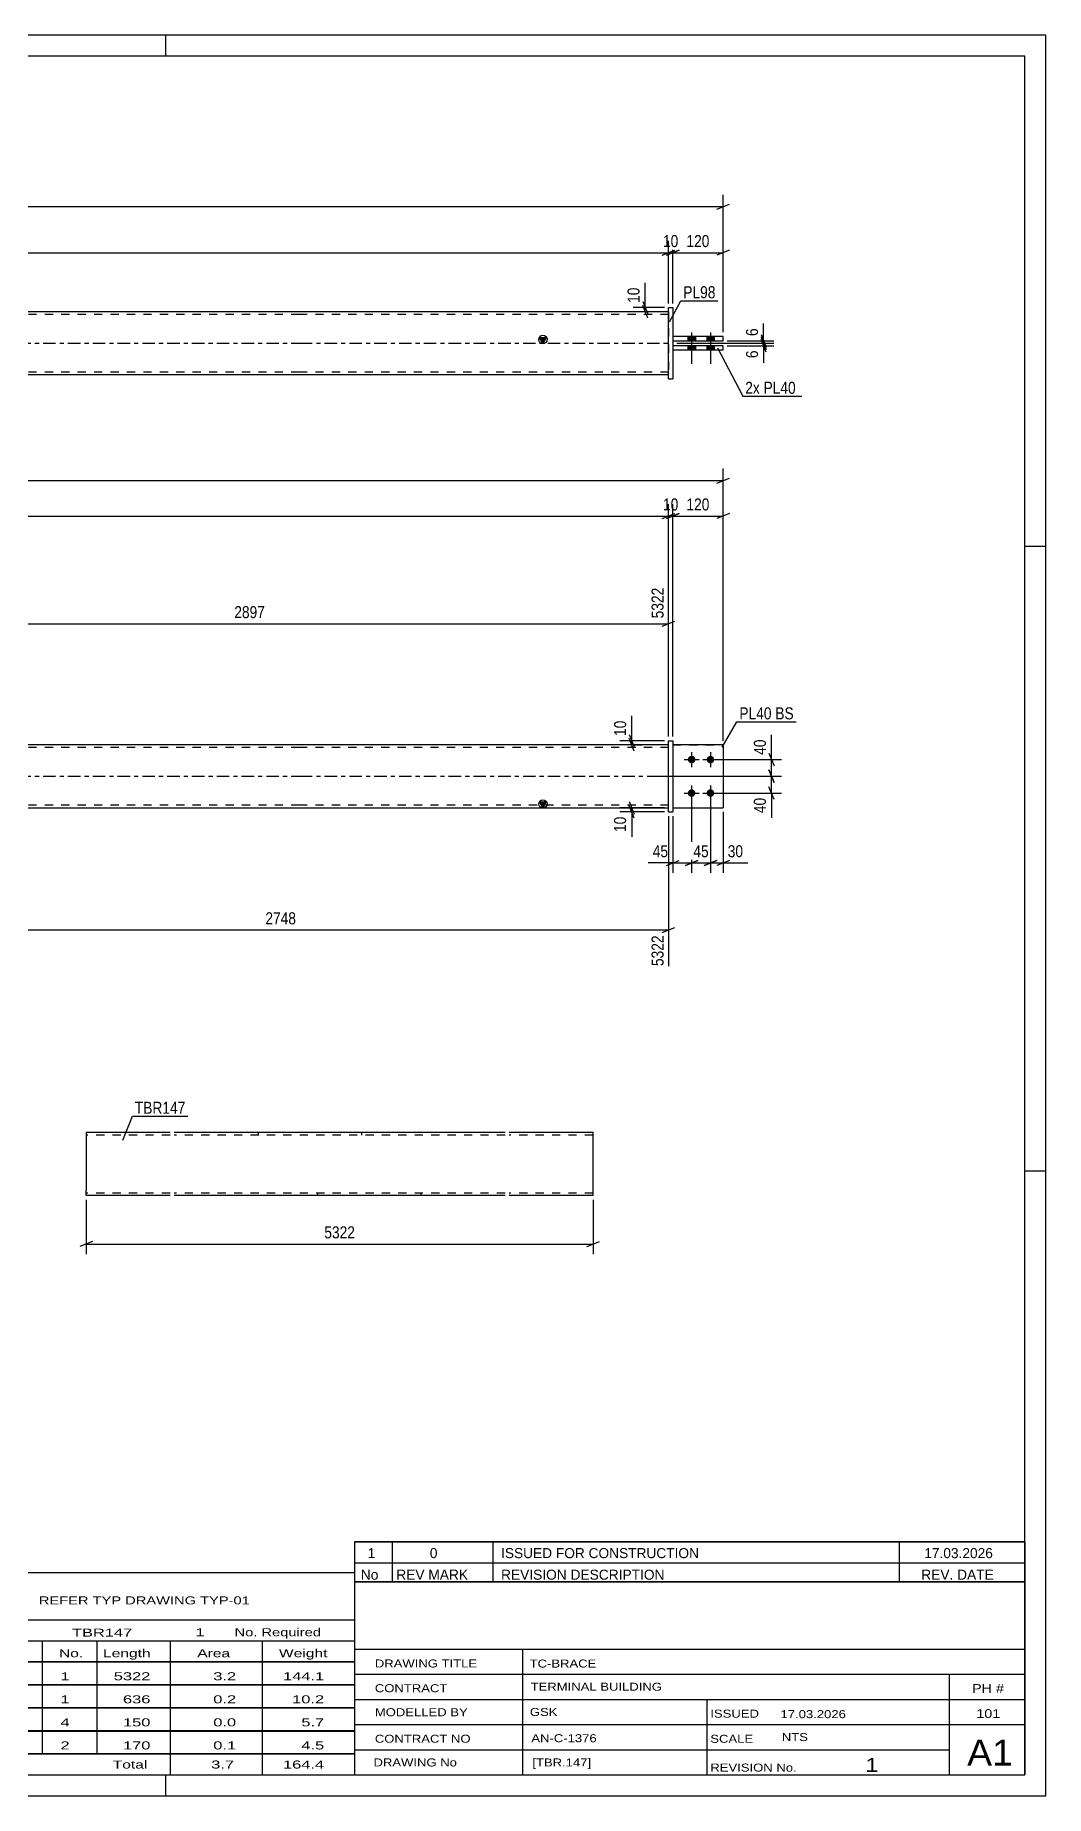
# Model space of a CAD drawing. Header units: millimetres. Extents: x 0 to 594, y 0 to 420.
# Drawn here: x 352.8 to 594, y 0 to 420 of the extents above; entities that cross this region are included whole.
import ezdxf

# ---------------------------------------------------------------- set-up
doc = ezdxf.new("R2010")
doc.units = ezdxf.units.MM
doc.linetypes.add('DXK_LINE_DOT2', pattern=[3.9198, 1.9599, -1.9599])
doc.linetypes.add('DXK_LINE_DOT3', pattern=[5.9187, 2.979, -0.9799, 0.9799, -0.9799])
doc.styles.add('Arial Narrow', font='ARIALN.TTF', dxfattribs={"height": 0.2})

# ---------------------------------------------------------------- blocks, each defined once
blk = doc.blocks.new('Unknown-580575443-1131')
at = {"color": 5, "linetype": 'Continuous'}
for p, q in [((594, 420), (0, 420)), ((384, 415), (384, 420)), ((594, 0), (594, 420)), ((589, 415), (5, 415)), ((589, 5), (589, 415)), ((594, 298), (589, 298)), ((594, 149), (589, 149)), ((5, 5), (589, 5)), ((384, 0), (384, 5)), ((0, 0), (594, 0))]:
    blk.add_line(p, q, dxfattribs=at)
blk = doc.blocks.new('Bolt-580575443-1684 - 1678')
at = {"linetype": 'Continuous'}
for points in [[(509.48, 248.1), (509.67, 248.08), (509.84, 248.02), (510.01, 247.93), (510.15, 247.8), (510.26, 247.65), (510.33, 247.48), (510.37, 247.3), (510.37, 247.11), (510.33, 246.92), (510.26, 246.75), (510.15, 246.6), (510.01, 246.47), (509.84, 246.38), (509.67, 246.32), (509.48, 246.3), (509.29, 246.32), (509.11, 246.38), (508.95, 246.47), (508.81, 246.6), (508.7, 246.75), (508.62, 246.92), (508.58, 247.11), (508.58, 247.3), (508.62, 247.48), (508.7, 247.65), (508.81, 247.8), (508.95, 247.93), (509.11, 248.02), (509.29, 248.08)], [(513.98, 248.1), (514.17, 248.08), (514.34, 248.02), (514.51, 247.93), (514.65, 247.8), (514.76, 247.65), (514.83, 247.48), (514.87, 247.3), (514.87, 247.11), (514.83, 246.92), (514.76, 246.75), (514.65, 246.6), (514.51, 246.47), (514.34, 246.38), (514.17, 246.32), (513.98, 246.3), (513.79, 246.32), (513.61, 246.38), (513.45, 246.47), (513.31, 246.6), (513.2, 246.75), (513.12, 246.92), (513.08, 247.11), (513.08, 247.3), (513.12, 247.48), (513.2, 247.65), (513.31, 247.8), (513.45, 247.93), (513.61, 248.02), (513.79, 248.08)], [(509.48, 240.1), (509.67, 240.08), (509.84, 240.02), (510.01, 239.93), (510.15, 239.8), (510.26, 239.65), (510.33, 239.48), (510.37, 239.3), (510.37, 239.11), (510.33, 238.92), (510.26, 238.75), (510.15, 238.6), (510.01, 238.47), (509.84, 238.38), (509.67, 238.32), (509.48, 238.3), (509.29, 238.32), (509.11, 238.38), (508.95, 238.47), (508.81, 238.6), (508.7, 238.75), (508.62, 238.92), (508.58, 239.11), (508.58, 239.3), (508.62, 239.48), (508.7, 239.65), (508.81, 239.8), (508.95, 239.93), (509.11, 240.02), (509.29, 240.08)], [(513.98, 240.1), (514.17, 240.08), (514.34, 240.02), (514.51, 239.93), (514.65, 239.8), (514.76, 239.65), (514.83, 239.48), (514.87, 239.3), (514.87, 239.11), (514.83, 238.92), (514.76, 238.75), (514.65, 238.6), (514.51, 238.47), (514.34, 238.38), (514.17, 238.32), (513.98, 238.3), (513.79, 238.32), (513.61, 238.38), (513.45, 238.47), (513.31, 238.6), (513.2, 238.75), (513.12, 238.92), (513.08, 239.11), (513.08, 239.3), (513.12, 239.48), (513.2, 239.65), (513.31, 239.8), (513.45, 239.93), (513.61, 240.02), (513.79, 240.08)]]:
    blk.add_hatch(color=1, dxfattribs=at).paths.add_polyline_path(points)
at = {"color": 1, "linetype": 'Continuous'}
for p, q in [((509.48, 249), (509.48, 245.4)), ((513.98, 249), (513.98, 245.4)), ((507.68, 247.2), (511.28, 247.2)), ((512.18, 247.2), (515.78, 247.2)), ((509.48, 241), (509.48, 237.4)), ((513.98, 241), (513.98, 237.4)), ((507.68, 239.2), (511.28, 239.2)), ((512.18, 239.2), (515.78, 239.2))]:
    blk.add_line(p, q, dxfattribs=at)
blk = doc.blocks.new('Part-580575443-1705 - 1678')
at = {"color": 2, "linetype": 'Continuous'}
for p, q in [((503.98, 251.7), (504.98, 251.7)), ((503.98, 234.7), (503.98, 251.7)), ((504.98, 251.7), (504.98, 234.7)), ((503.98, 234.7), (503.98, 234.7)), ((503.98, 234.7), (504.98, 234.7))]:
    blk.add_line(p, q, dxfattribs=at)
at = {"color": 7, "linetype": 'DXK_LINE_DOT2'}
for p, q in [((503.98, 251.7), (504.98, 251.7)), ((503.98, 234.7), (504.98, 234.7))]:
    blk.add_line(p, q, dxfattribs=at)
blk = doc.blocks.new('Part-580575443-1710 - 1678')
at = {"color": 7, "linetype": 'DXK_LINE_DOT2'}
for p, q in [((504.98, 250.7), (516.98, 250.7)), ((516.98, 250.7), (504.98, 250.7)), ((504.98, 250.7), (504.98, 250.7)), ((504.98, 250.7), (504.98, 235.7)), ((516.98, 250.7), (516.98, 250.7)), ((516.98, 250.7), (516.98, 235.7)), ((504.98, 235.7), (516.98, 235.7)), ((504.98, 235.7), (516.98, 235.7))]:
    blk.add_line(p, q, dxfattribs=at)
blk = doc.blocks.new('Part-580575443-1715 - 1678')
at = {"color": 2, "linetype": 'Continuous'}
for p, q in [((516.98, 250.7), (504.98, 250.7)), ((516.98, 250.7), (516.98, 250.7)), ((516.98, 250.7), (516.98, 235.7)), ((504.98, 235.7), (516.98, 235.7))]:
    blk.add_line(p, q, dxfattribs=at)
at = {"color": 7, "linetype": 'DXK_LINE_DOT2'}
for p, q in [((504.98, 250.7), (516.98, 250.7)), ((504.98, 250.7), (504.98, 250.7)), ((504.98, 250.7), (504.98, 235.7)), ((504.98, 235.7), (516.98, 235.7))]:
    blk.add_line(p, q, dxfattribs=at)
blk = doc.blocks.new('Part-580575443-1720 - 1678')
at = {"linetype": 'Continuous'}
blk.add_hatch(color=2, dxfattribs=at).paths.add_polyline_path([(473.98, 235.7), (473.18, 237.1), (474.78, 237.1)])
at = {"color": 2, "linetype": 'Continuous'}
for p, q in [((182.99, 250.7), (94.99, 250.7)), ((415.88, 250.7), (183.09, 250.7)), ((503.98, 250.7), (415.98, 250.7)), ((94.99, 235.7), (182.99, 235.7)), ((183.09, 235.7), (415.88, 235.7)), ((415.98, 235.7), (503.98, 235.7)), ((473.98, 235.7), (473.18, 237.1)), ((473.18, 237.1), (474.78, 237.1)), ((474.78, 237.1), (473.98, 235.7))]:
    blk.add_line(p, q, dxfattribs=at)
at = {"color": 7, "linetype": 'DXK_LINE_DOT2'}
for p, q in [((94.99, 250.7), (94.99, 235.7)), ((182.99, 250.1), (94.99, 250.1)), ((415.88, 250.1), (183.09, 250.1)), ((280.01, 250.7), (280.01, 250.1)), ((304.72, 250.7), (304.72, 250.1)), ((503.98, 250.1), (415.98, 250.1)), ((503.98, 235.7), (503.98, 250.7)), ((182.99, 236.3), (94.99, 236.3)), ((415.88, 236.3), (183.09, 236.3)), ((294.25, 235.7), (294.25, 236.3)), ((318.96, 235.7), (318.96, 236.3)), ((503.98, 236.3), (415.98, 236.3))]:
    blk.add_line(p, q, dxfattribs=at)
at = {"color": 7, "linetype": 'DXK_LINE_DOT3'}
for p, q in [((94.99, 243.2), (182.99, 243.2)), ((183.09, 243.2), (415.88, 243.2)), ((415.98, 243.2), (503.98, 243.2))]:
    blk.add_line(p, q, dxfattribs=at)
at = {"color": 2, "linetype": 'Continuous'}
blk.add_circle((473.98, 236.6), 1, dxfattribs=at)
blk = doc.blocks.new('Part-580575443-1396 - 1368')
at = {"color": 2, "linetype": 'Continuous'}
for p, q in [((516.98, 348.12), (504.98, 348.12)), ((504.98, 347.12), (516.98, 347.12)), ((516.98, 347.11), (516.98, 348.12))]:
    blk.add_line(p, q, dxfattribs=at)
at = {"color": 7, "linetype": 'DXK_LINE_DOT2'}
for p, q in [((504.98, 348.12), (504.98, 347.11)), ((516.98, 348.11), (504.98, 348.11)), ((504.98, 347.11), (516.98, 347.11))]:
    blk.add_line(p, q, dxfattribs=at)
blk = doc.blocks.new('Part-580575443-1401 - 1368')
at = {"color": 2, "linetype": 'Continuous'}
for p, q in [((516.98, 345.92), (504.98, 345.92)), ((504.98, 344.92), (516.98, 344.92)), ((516.98, 344.91), (516.98, 345.92))]:
    blk.add_line(p, q, dxfattribs=at)
at = {"color": 7, "linetype": 'DXK_LINE_DOT2'}
for p, q in [((504.98, 345.92), (504.98, 344.91)), ((516.98, 345.91), (504.98, 345.91)), ((504.98, 344.91), (516.98, 344.91))]:
    blk.add_line(p, q, dxfattribs=at)
blk = doc.blocks.new('Part-580575443-1416 - 1368')
at = {"linetype": 'Continuous'}
blk.add_hatch(color=2, dxfattribs=at).paths.add_polyline_path([(473.98, 346.51), (473.18, 347.91), (474.78, 347.91)])
at = {"color": 2, "linetype": 'Continuous'}
for p, q in [((182.99, 354.01), (94.99, 354.01)), ((415.88, 354.01), (183.09, 354.01)), ((503.98, 354.01), (415.98, 354.01)), ((280.01, 347.12), (280.01, 347.21)), ((280.01, 347.21), (280.01, 347.21)), ((280.01, 347.21), (304.72, 347.21)), ((280.01, 345.92), (280.01, 345.81)), ((280.01, 345.81), (304.72, 345.81)), ((294.25, 347.21), (294.25, 347.12)), ((294.25, 345.81), (294.25, 345.92)), ((304.72, 347.21), (304.72, 345.81)), ((473.98, 346.51), (473.18, 347.91)), ((473.18, 347.91), (474.78, 347.91)), ((474.78, 347.91), (473.98, 346.51)), ((182.99, 339.01), (94.99, 339.01)), ((415.88, 339.01), (183.09, 339.01)), ((503.98, 339.01), (415.98, 339.01))]:
    blk.add_line(p, q, dxfattribs=at)
at = {"color": 7, "linetype": 'DXK_LINE_DOT2'}
for p, q in [((94.99, 354.01), (94.99, 339.01)), ((182.99, 353.41), (94.99, 353.41)), ((415.88, 353.41), (183.09, 353.41)), ((503.98, 353.41), (415.98, 353.41)), ((503.98, 354.01), (503.98, 339.01)), ((280.01, 345.92), (280.01, 347.21)), ((280.01, 347.21), (304.72, 347.21)), ((280.01, 345.81), (304.72, 345.81)), ((294.25, 347.21), (318.96, 347.21)), ((294.25, 347.21), (294.25, 347.21)), ((294.25, 347.21), (318.96, 347.21)), ((294.25, 347.12), (294.25, 347.21)), ((294.25, 347.12), (294.25, 345.92)), ((294.25, 345.81), (294.25, 345.81)), ((294.25, 345.81), (294.25, 345.81)), ((294.25, 345.81), (318.96, 345.81)), ((294.25, 345.81), (318.96, 345.81)), ((318.96, 347.21), (318.96, 345.81)), ((182.99, 339.61), (94.99, 339.61)), ((415.88, 339.61), (183.09, 339.61)), ((503.98, 339.61), (415.98, 339.61))]:
    blk.add_line(p, q, dxfattribs=at)
at = {"color": 7, "linetype": 'DXK_LINE_DOT3'}
for p, q in [((94.99, 346.51), (182.99, 346.51)), ((183.09, 346.51), (415.88, 346.51)), ((415.98, 346.51), (503.98, 346.51))]:
    blk.add_line(p, q, dxfattribs=at)
at = {"color": 2, "linetype": 'Continuous'}
blk.add_circle((473.98, 347.41), 1, dxfattribs=at)
blk = doc.blocks.new('Part-580575443-1444 - 1368')
at = {"color": 2, "linetype": 'Continuous'}
for p, q in [((503.98, 355.01), (503.98, 355.02)), ((503.98, 338.02), (503.98, 355.02)), ((503.98, 355.02), (504.98, 355.02)), ((504.98, 355.01), (504.98, 355.02)), ((504.98, 355.02), (504.98, 338.02)), ((503.98, 338.02), (504.98, 338.02)), ((503.98, 338.01), (503.98, 338.02)), ((504.98, 338.01), (504.98, 338.02))]:
    blk.add_line(p, q, dxfattribs=at)
at = {"color": 7, "linetype": 'DXK_LINE_DOT2'}
for p, q in [((503.98, 355.01), (504.98, 355.01)), ((503.98, 338.01), (504.98, 338.01)), ((504.98, 338.02), (504.98, 338.01))]:
    blk.add_line(p, q, dxfattribs=at)
blk = doc.blocks.new('Bolt-580575443-1472 - 1368')
at = {"linetype": 'Continuous'}
for points in [[(510.38, 348.11), (508.58, 348.11), (508.58, 347.11), (510.38, 347.11)], [(510.38, 348.11), (508.58, 348.11), (508.58, 347.11), (510.38, 347.11)], [(510.38, 345.91), (508.58, 345.91), (508.58, 344.91), (510.38, 344.91)], [(510.38, 345.91), (508.58, 345.91), (508.58, 344.91), (510.38, 344.91)], [(514.88, 348.11), (513.08, 348.11), (513.08, 347.11), (514.88, 347.11)], [(514.88, 348.11), (513.08, 348.11), (513.08, 347.11), (514.88, 347.11)], [(514.88, 345.91), (513.08, 345.91), (513.08, 344.91), (514.88, 344.91)], [(514.88, 345.91), (513.08, 345.91), (513.08, 344.91), (514.88, 344.91)]]:
    blk.add_hatch(color=1, dxfattribs=at).paths.add_polyline_path(points)
at = {"color": 1, "linetype": 'Continuous'}
for p, q in [((509.48, 349.11), (509.48, 341.61)), ((509.48, 349.11), (509.48, 341.61)), ((513.98, 349.11), (513.98, 341.61)), ((513.98, 349.11), (513.98, 341.61)), ((508.58, 348.11), (508.58, 347.11)), ((508.58, 348.11), (508.58, 347.11)), ((508.58, 345.91), (508.58, 344.91)), ((508.58, 345.91), (508.58, 344.91)), ((510.38, 348.11), (510.38, 347.11)), ((510.38, 348.11), (510.38, 347.11)), ((510.38, 345.91), (510.38, 344.91)), ((510.38, 345.91), (510.38, 344.91)), ((513.08, 348.11), (513.08, 347.11)), ((513.08, 348.11), (513.08, 347.11)), ((513.08, 345.91), (513.08, 344.91)), ((513.08, 345.91), (513.08, 344.91)), ((514.88, 348.11), (514.88, 347.11)), ((514.88, 348.11), (514.88, 347.11)), ((514.88, 345.91), (514.88, 344.91)), ((514.88, 345.91), (514.88, 344.91))]:
    blk.add_line(p, q, dxfattribs=at)
blk = doc.blocks.new('Part-580575443-2546 - 2538')
at = {"color": 2, "linetype": 'Continuous'}
for p, q in [((385.01, 158.2), (365.01, 158.2)), ((365.01, 158.2), (365.01, 144.4)), ((464.96, 158.2), (386.01, 158.2)), ((485.96, 158.2), (465.96, 158.2)), ((485.96, 143.2), (485.96, 158.2)), ((365.01, 143.55), (365.01, 144.4)), ((365.01, 143.29), (365.01, 143.55)), ((365.01, 143.2), (365.01, 143.29)), ((385.01, 143.2), (365.01, 143.2)), ((464.96, 143.2), (386.01, 143.2)), ((485.96, 143.2), (465.96, 143.2))]:
    blk.add_line(p, q, dxfattribs=at)
at = {"color": 7, "linetype": 'DXK_LINE_DOT2'}
for p, q in [((385.01, 157.6), (365.01, 157.6)), ((464.96, 157.6), (386.01, 157.6)), ((406.01, 158.2), (406.01, 157.6)), ((430.71, 158.2), (430.71, 157.6)), ((485.96, 157.6), (465.96, 157.6)), ((365.01, 143.94), (365.01, 144.4)), ((365.01, 143.55), (365.01, 144.17)), ((365.01, 143.8), (365.01, 143.84)), ((365.01, 143.8), (365.01, 143.84)), ((385.01, 143.8), (365.01, 143.8)), ((365.01, 143.2), (365.01, 143.2)), ((464.96, 143.8), (386.01, 143.8)), ((420.25, 143.2), (420.25, 143.8)), ((444.96, 143.2), (444.96, 143.8)), ((485.96, 143.8), (465.96, 143.8)), ((485.96, 143.8), (485.96, 143.84))]:
    blk.add_line(p, q, dxfattribs=at)
blk = doc.blocks.new('StraightDimension-580575443-2042 - 1678')
at = {"color": 7, "linetype": 'Continuous'}
for p, q in [((503.98, 252.7), (503.98, 308.13)), ((504.98, 252.7), (504.98, 308.13)), ((502.48, 304.68), (505.48, 305.88)), ((506.48, 305.88), (503.48, 304.68)), ((503.98, 305.28), (504.98, 305.28))]:
    blk.add_line(p, q, dxfattribs=at)
at = {"color": 0}
blk.add_wipeout([(506.91, 306.03), (506.91, 310.23), (502.05, 310.23), (502.05, 306.03)], dxfattribs=at)
at = {"color": 3, "style": 'Arial Narrow'}
blk.add_text('10', height=2.863, dxfattribs=at).set_placement((502.65, 306.63))
blk = doc.blocks.new('StraightDimension-580575443-1945 - 1678')
at = {"color": 7, "linetype": 'Continuous'}
for p, q in [((509.48, 238.2), (509.48, 220.15)), ((504.98, 233.7), (504.98, 220.15)), ((503.48, 221.95), (506.48, 223.15)), ((510.98, 223.15), (507.98, 221.95)), ((504.98, 222.55), (509.48, 222.55))]:
    blk.add_line(p, q, dxfattribs=at)
at = {"color": 0}
blk.add_wipeout([(504.45, 223.3), (504.45, 227.5), (499.6, 227.5), (499.6, 223.3)], dxfattribs=at)
at = {"color": 7, "linetype": 'Continuous'}
blk.add_line((504.98, 222.55), (499.07, 222.55), dxfattribs=at)
blk.add_line((504.98, 222.55), (499.07, 222.55), dxfattribs=at)
at = {"color": 3, "style": 'Arial Narrow'}
blk.add_text('45', height=2.863, dxfattribs=at).set_placement((500.2, 223.9))
blk = doc.blocks.new('StraightDimension-580575443-2004 - 1678')
at = {"color": 7, "linetype": 'Continuous'}
for p, q in [((527.94, 244.72), (529.14, 241.72)), ((499.71, 243.22), (530.94, 243.22)), ((529.14, 237.7), (527.94, 240.7)), ((528.54, 239.2), (528.54, 243.22)), ((514.98, 239.2), (530.94, 239.2))]:
    blk.add_line(p, q, dxfattribs=at)
at = {"color": 0}
blk.add_wipeout([(527.79, 238.68), (523.59, 238.68), (523.59, 233.82), (527.79, 233.82)], dxfattribs=at)
at = {"color": 7, "linetype": 'Continuous'}
blk.add_line((528.54, 239.2), (528.54, 233.29), dxfattribs=at)
blk.add_line((528.54, 239.2), (528.54, 233.29), dxfattribs=at)
at = {"color": 3, "style": 'Arial Narrow'}
blk.add_text('40', height=2.863, rotation=90.0002, dxfattribs=at).set_placement((527.19, 234.42))
blk = doc.blocks.new('StraightDimension-580575443-1736 - 1678')
at = {"color": 7, "linetype": 'Continuous'}
for p, q in [((81.99, 251.7), (81.99, 316.6)), ((516.98, 251.7), (516.98, 316.6)), ((83.49, 314.35), (80.49, 313.15)), ((81.99, 313.75), (516.98, 313.75)), ((515.48, 313.15), (518.48, 314.35))]:
    blk.add_line(p, q, dxfattribs=at)
at = {"color": 0}
blk.add_wipeout([(303.74, 314.5), (303.74, 318.7), (295.23, 318.7), (295.23, 314.5)], dxfattribs=at)
at = {"color": 3, "style": 'Arial Narrow'}
blk.add_text('5582', height=2.863, dxfattribs=at).set_placement((295.83, 315.1))
blk = doc.blocks.new('StraightDimension-580575443-2047 - 1678')
at = {"color": 7, "linetype": 'Continuous'}
for p, q in [((93.99, 252.7), (93.99, 308.13)), ((503.98, 252.7), (503.98, 308.13)), ((95.49, 305.88), (92.49, 304.68)), ((93.99, 305.28), (503.98, 305.28)), ((502.48, 304.68), (505.48, 305.88))]:
    blk.add_line(p, q, dxfattribs=at)
at = {"color": 0}
blk.add_wipeout([(303.24, 306.03), (303.24, 310.23), (294.73, 310.23), (294.73, 306.03)], dxfattribs=at)
at = {"color": 3, "style": 'Arial Narrow'}
blk.add_text('5332', height=2.863, dxfattribs=at).set_placement((295.33, 306.63))
blk = doc.blocks.new('StraightDimension-580575443-1798 - 1678')
at = {"color": 7, "linetype": 'Continuous'}
for p, q in [((304.02, 251.7), (304.02, 288.21)), ((503.98, 252.7), (503.98, 288.21)), ((305.52, 280.19), (302.52, 278.99)), ((304.02, 279.59), (503.98, 279.59)), ((502.48, 278.99), (505.48, 280.19))]:
    blk.add_line(p, q, dxfattribs=at)
at = {"color": 0, "linetype": 'Continuous'}
blk.add_wipeout([(503.38, 288.81), (499.18, 288.81), (499.18, 280.29), (503.38, 280.29)], dxfattribs=at)
at = {"color": 0}
blk.add_wipeout([(408.26, 280.34), (408.26, 284.54), (399.74, 284.54), (399.74, 280.34)], dxfattribs=at)
at = {"color": 3, "linetype": 'Continuous', "style": 'Arial Narrow'}
blk.add_text('5322', height=2.863, rotation=90.0002, dxfattribs=at).set_placement((502.78, 280.89))
at = {"color": 3, "style": 'Arial Narrow'}
blk.add_text('2897', height=2.863, dxfattribs=at).set_placement((400.34, 280.94))
blk = doc.blocks.new('StraightDimension-580575443-1955 - 1678')
at = {"color": 7, "linetype": 'Continuous'}
for p, q in [((509.48, 238.2), (509.48, 220.15)), ((513.98, 238.2), (513.98, 220.15)), ((507.98, 221.95), (510.98, 223.15)), ((515.48, 223.15), (512.48, 221.95)), ((509.48, 222.55), (513.98, 222.55))]:
    blk.add_line(p, q, dxfattribs=at)
at = {"color": 0}
blk.add_wipeout([(514.16, 223.3), (514.16, 227.5), (509.3, 227.5), (509.3, 223.3)], dxfattribs=at)
at = {"color": 3, "style": 'Arial Narrow'}
blk.add_text('45', height=2.863, dxfattribs=at).set_placement((509.9, 223.9))
blk = doc.blocks.new('StraightDimension-580575443-1878 - 1678')
at = {"color": 7, "linetype": 'Continuous'}
for p, q in [((318.86, 234.7), (318.86, 197.94)), ((503.98, 233.7), (503.98, 197.94)), ((320.36, 207.15), (317.36, 205.95)), ((318.86, 206.55), (503.98, 206.55)), ((502.48, 205.95), (505.48, 207.15))]:
    blk.add_line(p, q, dxfattribs=at)
at = {"color": 0}
blk.add_wipeout([(415.67, 207.3), (415.67, 211.5), (407.16, 211.5), (407.16, 207.3)], dxfattribs=at)
at = {"color": 0, "linetype": 'Continuous'}
blk.add_wipeout([(503.38, 205.85), (499.18, 205.85), (499.18, 197.34), (503.38, 197.34)], dxfattribs=at)
at = {"color": 3, "style": 'Arial Narrow'}
blk.add_text('2748', height=2.863, dxfattribs=at).set_placement((407.76, 207.9))
at = {"color": 3, "linetype": 'Continuous', "style": 'Arial Narrow'}
blk.add_text('5322', height=2.863, rotation=90.0002, dxfattribs=at).set_placement((502.78, 197.94))
blk = doc.blocks.new('StraightDimension-580575443-1936 - 1678')
at = {"color": 7, "linetype": 'Continuous'}
for p, q in [((502.98, 235.7), (492.33, 235.7)), ((494.58, 237.2), (495.78, 234.2)), ((495.78, 233.2), (494.58, 236.2)), ((495.18, 234.7), (495.18, 235.7)), ((502.98, 234.7), (492.33, 234.7))]:
    blk.add_line(p, q, dxfattribs=at)
at = {"color": 0}
blk.add_wipeout([(494.43, 234.18), (490.23, 234.18), (490.23, 229.32), (494.43, 229.32)], dxfattribs=at)
at = {"color": 7, "linetype": 'Continuous'}
blk.add_line((495.18, 234.7), (495.18, 228.8), dxfattribs=at)
blk.add_line((495.18, 234.7), (495.18, 228.8), dxfattribs=at)
at = {"color": 3, "style": 'Arial Narrow'}
blk.add_text('10', height=2.863, rotation=90.0002, dxfattribs=at).set_placement((493.83, 229.92))
blk = doc.blocks.new('StraightDimension-580575443-1965 - 1678')
at = {"color": 7, "linetype": 'Continuous'}
for p, q in [((513.98, 238.2), (513.98, 220.15)), ((516.98, 234.7), (516.98, 220.15)), ((512.48, 221.95), (515.48, 223.15)), ((518.48, 223.15), (515.48, 221.95)), ((513.98, 222.55), (516.98, 222.55))]:
    blk.add_line(p, q, dxfattribs=at)
at = {"color": 0}
blk.add_wipeout([(522.36, 223.3), (522.36, 227.5), (517.5, 227.5), (517.5, 223.3)], dxfattribs=at)
at = {"color": 7, "linetype": 'Continuous'}
blk.add_line((516.98, 222.55), (522.88, 222.55), dxfattribs=at)
blk.add_line((516.98, 222.55), (522.88, 222.55), dxfattribs=at)
at = {"color": 3, "style": 'Arial Narrow'}
blk.add_text('30', height=2.863, dxfattribs=at).set_placement((518.1, 223.9))
blk = doc.blocks.new('StraightDimension-580575443-2014 - 1678')
at = {"color": 7, "linetype": 'Continuous'}
for p, q in [((527.94, 248.7), (529.14, 245.7)), ((514.98, 247.2), (530.94, 247.2)), ((529.14, 241.72), (527.94, 244.72)), ((528.54, 243.22), (528.54, 247.2)), ((499.71, 243.22), (530.94, 243.22))]:
    blk.add_line(p, q, dxfattribs=at)
at = {"color": 0}
blk.add_wipeout([(527.79, 252.58), (523.59, 252.58), (523.59, 247.73), (527.79, 247.73)], dxfattribs=at)
at = {"color": 7, "linetype": 'Continuous'}
blk.add_line((528.54, 247.2), (528.54, 253.11), dxfattribs=at)
blk.add_line((528.54, 247.2), (528.54, 253.11), dxfattribs=at)
at = {"color": 3, "style": 'Arial Narrow'}
blk.add_text('40', height=2.863, rotation=90.0002, dxfattribs=at).set_placement((527.19, 248.33))
blk = doc.blocks.new('StraightDimension-580575443-2027 - 1678')
at = {"color": 7, "linetype": 'Continuous'}
for p, q in [((494.6, 253.2), (495.8, 250.2)), ((495.8, 249.22), (494.6, 252.22)), ((502.98, 251.7), (492.35, 251.7)), ((495.2, 250.72), (495.2, 251.7)), ((495.84, 250.72), (497.6, 250.72))]:
    blk.add_line(p, q, dxfattribs=at)
at = {"color": 0}
blk.add_wipeout([(494.45, 257.08), (490.25, 257.08), (490.25, 252.23), (494.45, 252.23)], dxfattribs=at)
at = {"color": 7, "linetype": 'Continuous'}
blk.add_line((495.2, 251.7), (495.2, 257.61), dxfattribs=at)
blk.add_line((495.2, 251.7), (495.2, 257.61), dxfattribs=at)
at = {"color": 3, "style": 'Arial Narrow'}
blk.add_text('10', height=2.863, rotation=90.0002, dxfattribs=at).set_placement((493.85, 252.83))
blk = doc.blocks.new('StraightDimension-580575443-2032 - 1678')
at = {"color": 7, "linetype": 'Continuous'}
for p, q in [((504.98, 252.7), (504.98, 308.13)), ((516.98, 251.7), (516.98, 308.13)), ((503.48, 304.68), (506.48, 305.88)), ((504.98, 305.28), (516.98, 305.28)), ((518.48, 305.88), (515.48, 304.68))]:
    blk.add_line(p, q, dxfattribs=at)
at = {"color": 0}
blk.add_wipeout([(514.32, 306.03), (514.32, 310.23), (507.64, 310.23), (507.64, 306.03)], dxfattribs=at)
at = {"color": 3, "style": 'Arial Narrow'}
blk.add_text('120', height=2.863, dxfattribs=at).set_placement((508.24, 306.63))
blk = doc.blocks.new('StraightDimension-580575443-1561 - 1368')
at = {"color": 7, "linetype": 'Continuous'}
for p, q in [((504.98, 356.01), (504.98, 370.96)), ((516.98, 349.12), (516.98, 370.96)), ((503.48, 367.51), (506.48, 368.71)), ((504.98, 368.11), (516.98, 368.11)), ((518.48, 368.71), (515.48, 367.51))]:
    blk.add_line(p, q, dxfattribs=at)
at = {"color": 0}
blk.add_wipeout([(514.32, 368.86), (514.32, 373.06), (507.64, 373.06), (507.64, 368.86)], dxfattribs=at)
at = {"color": 3, "style": 'Arial Narrow'}
blk.add_text('120', height=2.863, dxfattribs=at).set_placement((508.24, 369.46))
blk = doc.blocks.new('StraightDimension-580575443-1571 - 1368')
at = {"color": 7, "linetype": 'Continuous'}
for p, q in [((503.98, 356.01), (503.98, 370.96)), ((504.98, 356.01), (504.98, 370.96)), ((502.48, 367.51), (505.48, 368.71)), ((506.48, 368.71), (503.48, 367.51)), ((503.98, 368.11), (504.98, 368.11))]:
    blk.add_line(p, q, dxfattribs=at)
at = {"color": 0}
blk.add_wipeout([(506.91, 368.86), (506.91, 373.06), (502.05, 373.06), (502.05, 368.86)], dxfattribs=at)
at = {"color": 3, "style": 'Arial Narrow'}
blk.add_text('10', height=2.863, dxfattribs=at).set_placement((502.65, 369.46))
blk = doc.blocks.new('StraightDimension-580575443-1550 - 1368')
at = {"color": 7, "linetype": 'Continuous'}
for p, q in [((83.49, 379.71), (80.49, 378.51)), ((81.99, 349.11), (81.99, 381.96)), ((81.99, 379.11), (516.98, 379.11)), ((515.48, 378.51), (518.48, 379.71)), ((516.98, 349.12), (516.98, 381.96))]:
    blk.add_line(p, q, dxfattribs=at)
at = {"color": 0}
blk.add_wipeout([(303.74, 379.86), (303.74, 384.06), (295.23, 384.06), (295.23, 379.86)], dxfattribs=at)
at = {"color": 3, "style": 'Arial Narrow'}
blk.add_text('5582', height=2.863, dxfattribs=at).set_placement((295.83, 380.46))
blk = doc.blocks.new('StraightDimension-580575443-1581 - 1368')
at = {"color": 7, "linetype": 'Continuous'}
for p, q in [((94.99, 356.02), (94.99, 370.96)), ((503.98, 356.01), (503.98, 370.96)), ((96.49, 368.71), (93.49, 367.51)), ((94.99, 368.11), (503.98, 368.11)), ((502.48, 367.51), (505.48, 368.71))]:
    blk.add_line(p, q, dxfattribs=at)
at = {"color": 0}
blk.add_wipeout([(303.74, 368.86), (303.74, 373.06), (295.23, 373.06), (295.23, 368.86)], dxfattribs=at)
at = {"color": 3, "style": 'Arial Narrow'}
blk.add_text('5322', height=2.863, dxfattribs=at).set_placement((295.83, 369.46))
blk = doc.blocks.new('StraightDimension-580575443-1612 - 1368')
at = {"color": 7, "linetype": 'Continuous'}
for p, q in [((502.98, 355.01), (495.55, 355.01)), ((502.98, 354.01), (495.55, 354.01)), ((497.8, 356.51), (499, 353.51)), ((499, 352.51), (497.8, 355.51)), ((498.4, 354.01), (498.4, 355.01))]:
    blk.add_line(p, q, dxfattribs=at)
at = {"color": 0}
blk.add_wipeout([(497.65, 360.4), (493.45, 360.4), (493.45, 355.54), (497.65, 355.54)], dxfattribs=at)
at = {"color": 7, "linetype": 'Continuous'}
blk.add_line((498.4, 355.01), (498.4, 360.92), dxfattribs=at)
blk.add_line((498.4, 355.01), (498.4, 360.92), dxfattribs=at)
at = {"color": 3, "style": 'Arial Narrow'}
blk.add_text('10', height=2.863, rotation=90.0002, dxfattribs=at).set_placement((497.05, 356.14))
blk = doc.blocks.new('StraightDimension-580575443-1623 - 1368')
at = {"color": 7, "linetype": 'Continuous'}
for p, q in [((526.07, 348.62), (527.27, 345.62)), ((505.98, 346.51), (529.07, 346.51)), ((517.98, 347.12), (529.07, 347.12)), ((527.27, 345.01), (526.07, 348.01)), ((526.67, 346.51), (526.67, 347.12))]:
    blk.add_line(p, q, dxfattribs=at)
at = {"color": 0}
blk.add_wipeout([(525.92, 350.67), (521.72, 350.67), (521.72, 347.64), (525.92, 347.64)], dxfattribs=at)
at = {"color": 7, "linetype": 'Continuous'}
blk.add_line((526.67, 347.12), (526.67, 351.19), dxfattribs=at)
blk.add_line((526.67, 347.12), (526.67, 351.19), dxfattribs=at)
at = {"color": 3, "style": 'Arial Narrow'}
blk.add_text('6', height=2.86, rotation=90.0002, dxfattribs=at).set_placement((525.32, 348.24))
blk = doc.blocks.new('StraightDimension-580575443-1632 - 1368')
at = {"color": 7, "linetype": 'Continuous'}
for p, q in [((505.98, 346.51), (529.07, 346.51)), ((517.98, 345.92), (529.07, 345.92)), ((526.07, 348.01), (527.27, 345.01)), ((527.27, 344.42), (526.07, 347.42)), ((526.67, 345.92), (526.67, 346.51))]:
    blk.add_line(p, q, dxfattribs=at)
at = {"color": 0}
blk.add_wipeout([(525.92, 345.39), (521.72, 345.39), (521.72, 342.36), (525.92, 342.36)], dxfattribs=at)
at = {"color": 7, "linetype": 'Continuous'}
blk.add_line((526.67, 345.92), (526.67, 341.84), dxfattribs=at)
blk.add_line((526.67, 345.92), (526.67, 341.84), dxfattribs=at)
at = {"color": 3, "style": 'Arial Narrow'}
blk.add_text('6', height=2.86, rotation=90.0002, dxfattribs=at).set_placement((525.32, 342.96))
blk = doc.blocks.new('StraightDimension-580575443-2552 - 2538')
at = {"color": 7, "linetype": 'Continuous'}
for p, q in [((365.01, 142.2), (365.01, 129.23)), ((485.96, 142.2), (485.96, 129.23)), ((366.51, 132.23), (363.51, 131.03)), ((365.01, 131.63), (485.96, 131.63)), ((484.46, 131.03), (487.46, 132.23))]:
    blk.add_line(p, q, dxfattribs=at)
at = {"color": 0}
blk.add_wipeout([(429.74, 132.38), (429.74, 136.58), (421.23, 136.58), (421.23, 132.38)], dxfattribs=at)
at = {"color": 3, "style": 'Arial Narrow'}
blk.add_text('5322', height=2.863, dxfattribs=at).set_placement((421.83, 132.98))
blk = doc.blocks.new('Unknown-580575443-4432')
at = {"color": 7, "linetype": 'Continuous'}
for p, q in [((269, 53.25), (429, 53.25)), ((269, 42), (269, 53.25)), ((429, 53.25), (429, 42)), ((269, 42), (429, 42)), ((269, 42), (269, 37)), ((429, 42), (429, 37)), ((269, 37), (429, 37)), ((269, 37), (269, 32)), ((293, 37), (293, 32)), ((328.5, 37), (328.5, 32)), ((354.5, 37), (354.5, 32)), ((367.5, 37), (367.5, 32)), ((385, 37), (385, 32)), ((407, 37), (407, 32)), ((429, 37), (429, 32)), ((269, 32), (429, 32)), ((269, 31.95), (269, 26.55)), ((269, 31.95), (429, 31.95)), ((293, 32), (293, 26.5)), ((328.5, 32), (328.5, 26.5)), ((354.5, 32), (354.5, 26.5)), ((367.5, 32), (367.5, 26.5)), ((385, 32), (385, 26.5)), ((407, 32), (407, 26.5)), ((429, 31.95), (429, 26.55)), ((269, 26.55), (429, 26.55)), ((269, 26.45), (269, 21.05)), ((269, 26.45), (429, 26.45)), ((293, 26.5), (293, 21)), ((328.5, 26.5), (328.5, 21)), ((354.5, 26.5), (354.5, 21)), ((367.5, 26.5), (367.5, 21)), ((385, 26.5), (385, 21)), ((407, 26.5), (407, 21)), ((429, 26.45), (429, 21.05)), ((269, 21.05), (429, 21.05)), ((293, 21), (293, 15.5)), ((328.5, 21), (328.5, 15.5)), ((354.5, 21), (354.5, 15.5)), ((367.5, 21), (367.5, 15.5)), ((385, 21), (385, 15.5)), ((407, 21), (407, 15.5)), ((269, 20.95), (269, 15.55)), ((269, 20.95), (429, 20.95)), ((429, 20.95), (429, 15.55)), ((269, 15.55), (429, 15.55)), ((269, 15.45), (269, 10.05)), ((269, 15.45), (429, 15.45)), ((293, 15.5), (293, 10)), ((328.5, 15.5), (328.5, 10)), ((354.5, 15.5), (354.5, 10)), ((367.5, 15.5), (367.5, 10)), ((385, 15.5), (385, 10)), ((407, 15.5), (407, 10)), ((429, 15.45), (429, 10.05)), ((269, 10.05), (429, 10.05)), ((269, 10), (429, 10)), ((269, 10), (269, 5)), ((385, 10), (385, 5)), ((407, 10), (407, 5)), ((429, 10), (429, 5)), ((269, 5), (429, 5))]:
    blk.add_line(p, q, dxfattribs=at)
at = {"color": 7, "style": 'Arial Narrow'}
for s, height, width, p in [('GENERAL NOTES & WELD DETAILS :', 2.8633, 1.4, (270.15, 45.56)), ('REFER TYP DRAWING TYP-01', 1.9089, 1.6, (353.7, 45.66)), ("MATERIAL LIST FOR ASSEMBLY MK'D", 1.9089, 1.6, (270.15, 38.06)), ('TBR147', 1.909, 1.794707, (361.59, 37.97)), ('1', 1.91, 1.794707, (391.08, 38.06)), ('No. Required', 1.9089, 1.6, (400.41, 38.06)), ('Mark', 1.909, 1.7, (270.34, 33)), ('Profile', 1.909, 1.7, (303.41, 33)), ('Material', 1.909, 1.7, (333.54, 33.06)), ('No.', 1.909, 1.7, (358.5, 33.06)), ('Length', 1.909, 1.7, (369, 33.06)), ('Area', 1.909, 1.7, (391.5, 33.06)), ('Weight', 1.909, 1.7, (411, 33.06))]:
    blk.add_text(s, height=height, dxfattribs=dict(at, width=width)).set_placement(p)
at = {"color": 7, "linetype": 'Continuous', "style": 'Arial Narrow'}
for s, height, width, p in [('TBR147', 1.909, 1.794707, (270.5, 27.56)), ('SHS150*6', 1.909, 1.794707, (295, 27.56)), ('E350', 1.909, 1.794707, (334.74, 27.56)), ('1', 1.91, 1.794707, (358.86, 27.56)), ('5322', 1.909, 1.794707, (371.58, 27.56)), ('3.2', 1.909, 1.794707, (395.32, 27.56)), ('144.1', 1.909, 1.794707, (411.96, 27.56)), ('PL302', 1.909, 1.794707, (270.5, 22.06)), ('PL12*170', 1.909, 1.794707, (295, 22.06)), ('E350', 1.909, 1.794707, (334.74, 22.06)), ('1', 1.91, 1.794707, (358.86, 22.06)), ('636', 1.909, 1.794707, (373.77, 22.06)), ('0.2', 1.909, 1.794707, (395.32, 22.06)), ('10.2', 1.909, 1.794707, (414.14, 22.06)), ('PL40', 1.909, 1.794707, (270.5, 16.56)), ('PL10*120', 1.909, 1.794707, (295, 16.56)), ('E350', 1.909, 1.794707, (334.74, 16.56)), ('4', 1.91, 1.794707, (358.86, 16.56)), ('150', 1.909, 1.794707, (373.77, 16.56)), ('0.0', 1.909, 1.794707, (395.32, 16.56)), ('5.7', 1.909, 1.794707, (416.33, 16.56)), ('PL98', 1.909, 1.794707, (270.5, 11.06)), ('PL10*170', 1.909, 1.794707, (295, 11.06)), ('E350', 1.909, 1.794707, (334.74, 11.06)), ('2', 1.91, 1.794707, (358.86, 11.06)), ('170', 1.909, 1.794707, (373.77, 11.06)), ('0.1', 1.909, 1.794707, (395.32, 11.06)), ('4.5', 1.909, 1.794707, (416.33, 11.06)), ('Total', 1.909, 1.7, (371.33, 6.5)), ('3.7', 1.909, 1.794707, (394.83, 6.5)), ('164.4', 1.909, 1.794707, (411.96, 6.5))]:
    blk.add_text(s, height=height, dxfattribs=dict(at, width=width)).set_placement(p)
blk = doc.blocks.new('Unknown-580575443-4430')
at = {"color": 7, "linetype": 'Continuous'}
for p, q in [((429, 51.05), (429, 5)), ((429, 51.05), (589, 51.05)), ((589, 51), (589, 5)), ((429, 35), (589, 35)), ((469.14, 35), (469.14, 5)), ((429, 29), (589, 29)), ((571, 5.05), (571, 29.05)), ((429, 23), (589, 23)), ((513.14, 23), (513.14, 5)), ((429, 17), (589, 17)), ((429, 11), (571, 11)), ((429, 5), (589, 5))]:
    blk.add_line(p, q, dxfattribs=at)
at = {"color": 7, "style": 'Arial Narrow'}
for s, height, width, p in [('DRAWING TITLE', 1.9089, 1.425378, (433.88, 30.61)), ('TC-BRACE', 1.909, 1.425378, (470.81, 30.59)), ('CONTRACT', 1.909, 1.425378, (433.88, 24.71)), ('TERMINAL BUILDING', 1.9089, 1.425378, (471.06, 25.07)), ('MODELLED BY', 1.9089, 1.425378, (433.88, 18.98)), ('GSK', 1.909, 1.425378, (470.88, 19.04)), ('ISSUED', 1.909, 1.425378, (513.94, 18.64)), ('17.03.2026', 1.909, 1.425378, (530.69, 18.52)), ('CONTRACT NO', 1.9089, 1.425378, (433.88, 12.66)), ('AN-C-1376', 1.909, 1.425378, (471.23, 12.78)), ('SCALE', 1.909, 1.425378, (513.94, 12.65)), ('A1', 6.204, 1.25, (575.24, 7.2)), ('DRAWING No', 1.909, 1.425378, (433.56, 7)), ('[TBR.147]', 1.909, 1.425378, (471.46, 6.99)), ('1', 3.34, 1.5, (550.91, 5.68)), ('REVISION No.', 1.9089, 1.425378, (513.94, 5.77))]:
    blk.add_text(s, height=height, dxfattribs=dict(at, width=width)).set_placement(p)
at = {"color": 7, "linetype": 'Continuous', "style": 'Arial Narrow'}
for s, height, width, p in [('PH #', 2.1, 1.42538, (576.4, 24.55)), ('101', 2.1, 1.42538, (577.41, 18.55)), ('NTS', 1.909, 1.425378, (531, 13.05))]:
    blk.add_text(s, height=height, dxfattribs=dict(at, width=width)).set_placement(p)
blk = doc.blocks.new('Unknown-580575443-4431')
at = {"color": 7, "linetype": 'Continuous'}
for p, q in [((429, 60.55), (589, 60.55)), ((589, 60.55), (429, 60.55)), ((429, 60.55), (429, 55.55)), ((438, 60.55), (438, 55.55)), ((462, 60.55), (462, 55.55)), ((559, 60.55), (559, 55.55)), ((589, 60.55), (589, 55.55)), ((429, 55.55), (589, 55.55)), ((429, 55.55), (429, 51.05)), ((429, 55.55), (589, 55.55)), ((438, 55.55), (438, 51.05)), ((462, 55.55), (462, 51.05)), ((559, 55.55), (559, 51.05)), ((589, 55.55), (589, 51.05)), ((589, 51.05), (429, 51.05))]:
    blk.add_line(p, q, dxfattribs=at)
at = {"color": 7, "linetype": 'Continuous', "style": 'Arial Narrow'}
for s, height, width, p in [('1', 2.39, 1.196471, (432.16, 56.7)), ('0', 2.39, 1.196471, (447, 56.7)), ('ISSUED FOR CONSTRUCTION', 2.3861, 1.196471, (464, 56.7)), ('17.03.2026', 2.386, 1.196471, (565, 56.7)), ('No', 2.386, 1.2, (430.54, 51.55)), ('REV MARK', 2.386, 1.2, (439, 51.55)), ('REVISION DESCRIPTION', 2.3861, 1.2, (464, 51.55)), ('REV. DATE', 2.386, 1.2, (564.28, 51.55))]:
    blk.add_text(s, height=height, dxfattribs=dict(at, width=width)).set_placement(p)
blk = doc.blocks.new('MarkSet-580575443-2078 - 1678')
at = {"color": 0}
blk.add_wipeout([(528.56, 256.79), (528.56, 259.79), (520.88, 259.79), (520.88, 256.79)], dxfattribs=at)
blk.add_wipeout([(528.56, 256.79), (528.56, 259.79), (520.88, 259.79), (520.88, 256.79)], dxfattribs=at)
at = {"color": 30, "linetype": 'Continuous'}
blk.add_line((516.78, 250.12), (520.28, 256.19), dxfattribs=at)
at = {"color": 0}
blk.add_wipeout([(533.84, 256.79), (533.84, 259.79), (529.46, 259.79), (529.46, 256.79)], dxfattribs=at)
blk.add_wipeout([(533.84, 256.79), (533.84, 259.79), (529.46, 259.79), (529.46, 256.79)], dxfattribs=at)
at = {"color": 30, "linetype": 'Continuous'}
blk.add_line((520.28, 256.19), (534.44, 256.19), dxfattribs=at)
at = {"color": 3, "style": 'Arial Narrow'}
for s, p in [('PL40', (520.88, 256.79)), ('BS', (529.46, 256.79))]:
    blk.add_text(s, height=2.863, dxfattribs=at).set_placement(p)
blk = doc.blocks.new('Mark-580575443-1440 - 1368')
at = {"color": 0}
blk.add_wipeout([(515.17, 357.26), (515.17, 360.26), (507.5, 360.26), (507.5, 357.26)], dxfattribs=at)
blk.add_wipeout([(515.17, 357.26), (515.17, 360.26), (507.5, 360.26), (507.5, 357.26)], dxfattribs=at)
at = {"color": 30, "linetype": 'Continuous'}
for p, q in [((504.21, 351.59), (506.9, 356.66)), ((506.9, 356.66), (515.77, 356.66))]:
    blk.add_line(p, q, dxfattribs=at)
at = {"color": 3, "style": 'Arial Narrow'}
blk.add_text('PL98', height=2.863, dxfattribs=at).set_placement((507.5, 357.26))
blk = doc.blocks.new('MarkSet-580575443-1663 - 1368')
at = {"color": 0}
blk.add_wipeout([(525.74, 334.46), (525.74, 337.46), (522.27, 337.46), (522.27, 334.46)], dxfattribs=at)
blk.add_wipeout([(525.74, 334.46), (525.74, 337.46), (522.27, 337.46), (522.27, 334.46)], dxfattribs=at)
at = {"color": 30, "linetype": 'Continuous'}
blk.add_line((515.63, 345.43), (521.67, 333.86), dxfattribs=at)
at = {"color": 0}
blk.add_wipeout([(534.31, 334.46), (534.31, 337.46), (526.64, 337.46), (526.64, 334.46)], dxfattribs=at)
blk.add_wipeout([(534.31, 334.46), (534.31, 337.46), (526.64, 337.46), (526.64, 334.46)], dxfattribs=at)
at = {"color": 30, "linetype": 'Continuous'}
blk.add_line((521.67, 333.86), (535.81, 333.86), dxfattribs=at)
at = {"color": 3, "style": 'Arial Narrow'}
for s, p in [('2x', (522.27, 334.46)), ('PL40', (526.64, 334.46))]:
    blk.add_text(s, height=2.863, dxfattribs=at).set_placement(p)
blk = doc.blocks.new('Mark-580575443-2542 - 2538')
at = {"color": 0}
blk.add_wipeout([(388.66, 162.69), (388.66, 165.69), (376.61, 165.69), (376.61, 162.69)], dxfattribs=at)
blk.add_wipeout([(388.66, 162.69), (388.66, 165.69), (376.61, 165.69), (376.61, 162.69)], dxfattribs=at)
at = {"color": 30, "linetype": 'Continuous'}
for p, q in [((373.78, 156.44), (376.01, 162.09)), ((376.01, 162.09), (389.26, 162.09))]:
    blk.add_line(p, q, dxfattribs=at)
at = {"color": 3, "style": 'Arial Narrow'}
blk.add_text('TBR147', height=2.863, dxfattribs=at).set_placement((376.61, 162.69))

msp = doc.modelspace()

# ---------------------------------------------------------------- block references
for name in ['Unknown-580575443-1131', 'Part-580575443-1416 - 1368', 'Part-580575443-1444 - 1368', 'Bolt-580575443-1472 - 1368', 'Part-580575443-1396 - 1368', 'Part-580575443-1401 - 1368', 'Part-580575443-1720 - 1678', 'Part-580575443-1705 - 1678', 'Part-580575443-1710 - 1678', 'Part-580575443-1715 - 1678', 'Bolt-580575443-1684 - 1678', 'Part-580575443-2546 - 2538', 'Unknown-580575443-4431', 'Unknown-580575443-4432', 'Unknown-580575443-4430']:
    msp.add_blockref(name, (0, 0))

# ---------------------------------------------------------------- next in the draw order: block references
for name in ['StraightDimension-580575443-1561 - 1368', 'StraightDimension-580575443-2042 - 1678', 'StraightDimension-580575443-1945 - 1678', 'Mark-580575443-2542 - 2538', 'StraightDimension-580575443-2552 - 2538']:
    msp.add_blockref(name, (0, 0))

# ---------------------------------------------------------------- next in the draw order: block references
for name in ['StraightDimension-580575443-1571 - 1368', 'StraightDimension-580575443-1736 - 1678', 'StraightDimension-580575443-2004 - 1678']:
    msp.add_blockref(name, (0, 0))

# ---------------------------------------------------------------- next in the draw order: block references
for name in ['StraightDimension-580575443-1550 - 1368', 'StraightDimension-580575443-2047 - 1678', 'StraightDimension-580575443-1955 - 1678', 'StraightDimension-580575443-1878 - 1678']:
    msp.add_blockref(name, (0, 0))

# ---------------------------------------------------------------- next in the draw order: block references
for name in ['StraightDimension-580575443-1581 - 1368', 'StraightDimension-580575443-1623 - 1368', 'StraightDimension-580575443-1798 - 1678', 'StraightDimension-580575443-1936 - 1678', 'StraightDimension-580575443-1965 - 1678']:
    msp.add_blockref(name, (0, 0))

# ---------------------------------------------------------------- next in the draw order: block references
for name in ['StraightDimension-580575443-1612 - 1368', 'StraightDimension-580575443-1632 - 1368', 'StraightDimension-580575443-2014 - 1678']:
    msp.add_blockref(name, (0, 0))

# ---------------------------------------------------------------- next in the draw order: block references
for name in ['Mark-580575443-1440 - 1368', 'MarkSet-580575443-1663 - 1368', 'StraightDimension-580575443-2027 - 1678']:
    msp.add_blockref(name, (0, 0))

# ---------------------------------------------------------------- next in the draw order: block references
msp.add_blockref('StraightDimension-580575443-2032 - 1678', (0, 0))

# ---------------------------------------------------------------- next in the draw order: block references
msp.add_blockref('MarkSet-580575443-2078 - 1678', (0, 0))

doc.saveas('drawing.dxf')
